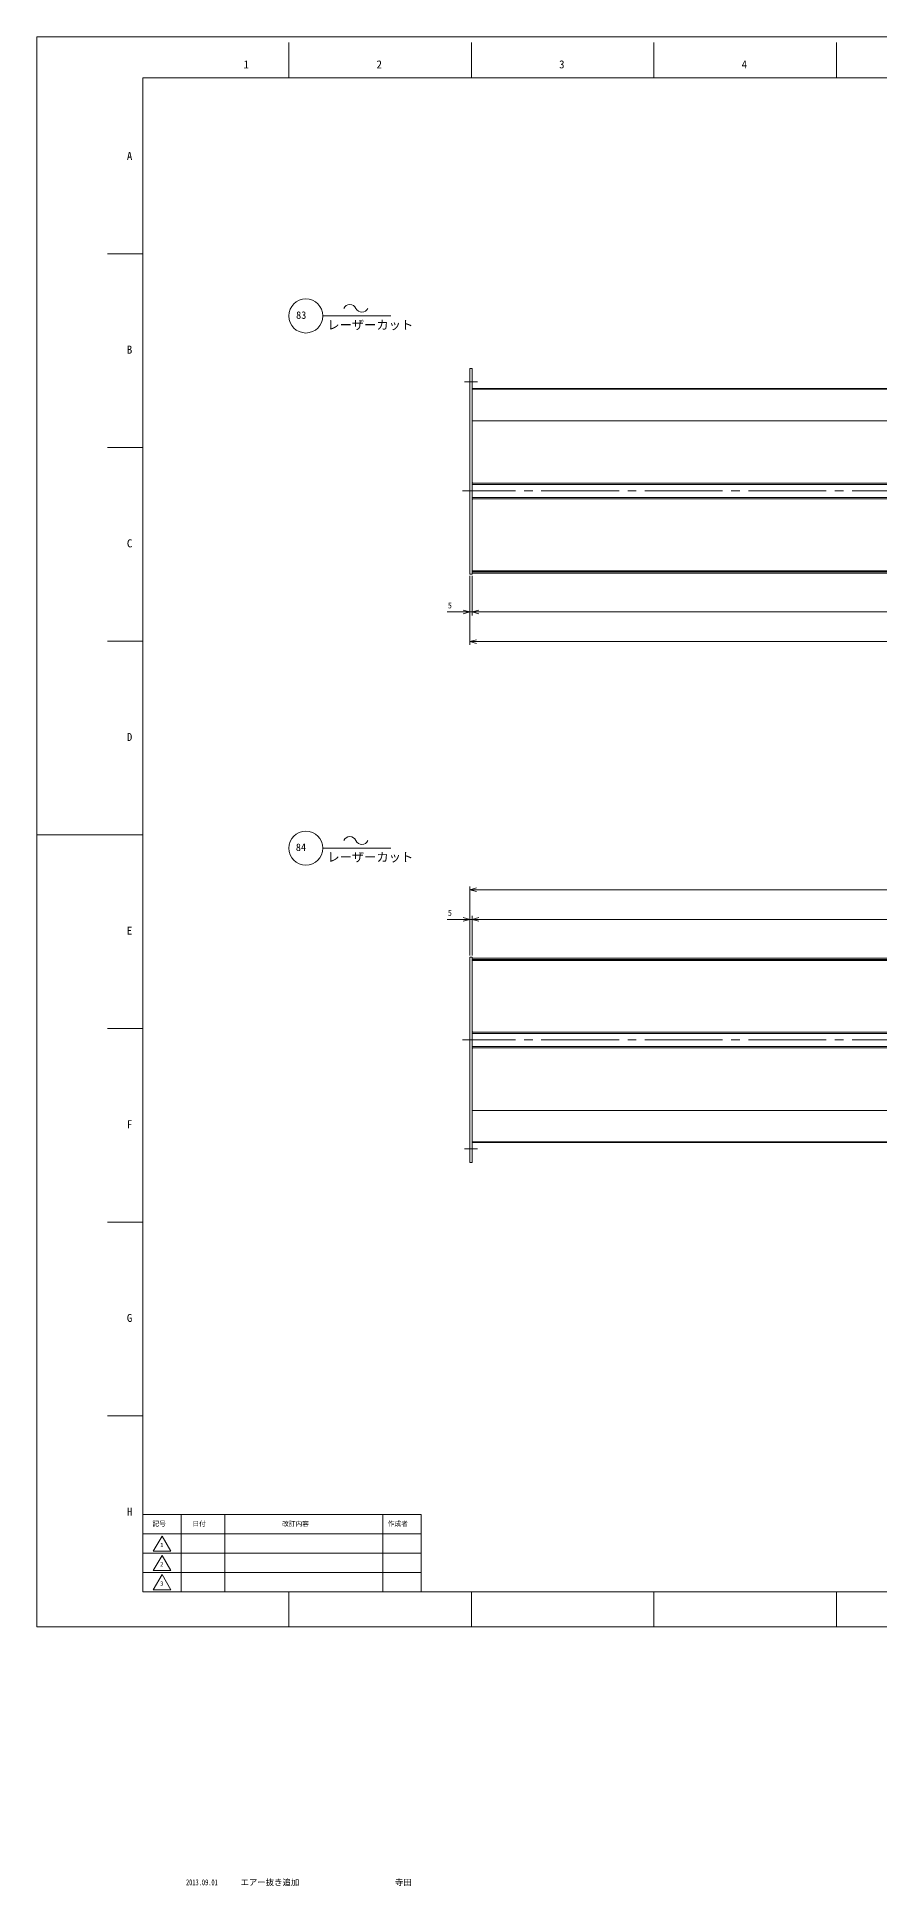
# Model space of a CAD drawing. Units: millimetres at full size. Extents: x -2485 to 2485, y -2307 to 1763.
# Drawn here: x -2485 to -632, y -2304 to 1763 of the extents above; entities that cross this region are included whole.
import ezdxf
from ezdxf.enums import TextEntityAlignment as Align

# ---------------------------------------------------------------- set-up
doc = ezdxf.new("R2010")
doc.units = ezdxf.units.MM
doc.header["$LTSCALE"] = 18.997
doc.linetypes.add('CHAIN2', pattern=[12, 9, -1, 1, -1])
for name, color, linetype, lineweight in [('0-0_90_FRAME', 2, 'Continuous', 9), ('0-1_91_BLANK', 6, 'Continuous', 9), ('0-2_08_DIM', 3, 'Continuous', 9), ('0-3_05_CENTER', 2, 'CHAIN2', 9), ('0-4_04_HIDDEN', 7, 'Continuous', 9), ('0-5_0', 134, 'Continuous', 9)]:
    doc.layers.add(name, color=color, linetype=linetype, lineweight=lineweight)
doc.styles.add('ＭＳ ゴシック', font='')
doc.styles.add('ＭＳ Ｐゴシック', font='')
doc.styles.get('ＭＳ ゴシック').set_extended_font_data('MS Gothic')
doc.styles.get('ＭＳ Ｐゴシック').set_extended_font_data('MS PGothic')

# ---------------------------------------------------------------- blocks, each defined once
blk = doc.blocks.new('p1ba05')
at = {"layer": '0-2_08_DIM'}
for centre, start, end in [((-2.954, 0.285), 24.22764, 155.57578), ((0, 1.621), 204.22764, 335.57578)]:
    blk.add_arc(centre, 1.621, start, end, dxfattribs=at)
blk = doc.blocks.new('AM_BALLOON1')
at = {"layer": '0-2_08_DIM'}
blk.add_circle((0, 0), 5, dxfattribs=at)
blk = doc.blocks.new('_Open30')
at = {"layer": '0-2_08_DIM'}
blk.add_line((0, 0), (-1, 0), dxfattribs=at)
blk.add_lwpolyline([(-1, 0.268), (0, 0), (-1, -0.268)], dxfattribs=at)

msp = doc.modelspace()

# ---------------------------------------------------------------- linework, layer by layer
at = {"layer": '0-0_90_FRAME'}
for p, q in [((-1930.35, 1673.39), (-1930.35, 1751.16)), ((-1528.75, 1673.39), (-1528.75, 1751.16)), ((-1127.15, 1673.39), (-1127.15, 1751.16)), ((-725.55, 1673.39), (-725.55, 1751.16)), ((-2251.53, 1286.18), (-2329.3, 1286.18)), ((-2251.53, 860.19), (-2329.3, 860.19)), ((-2251.53, 434.21), (-2329.3, 434.21)), ((-2251.53, -417.76), (-2329.3, -417.76)), ((-2251.53, -843.74), (-2329.3, -843.74)), ((-2251.53, -1269.72), (-2329.3, -1269.72)), ((-1930.35, -1734.36), (-1930.35, -1656.94)), ((-1528.75, -1734.36), (-1528.75, -1656.94)), ((-1127.15, -1734.36), (-1127.15, -1656.94)), ((-725.55, -1734.36), (-725.55, -1656.94))]:
    msp.add_line(p, q, dxfattribs=at)
at = {"layer": '0-0_90_FRAME', "color": 6}
msp.add_line((-2484.6, 8.23), (-2251.53, 8.23), dxfattribs=at)
at = {"layer": '0-0_90_FRAME', "color": 134}
for p, q in [((-2167.53, -1656.94), (-2167.53, -1487.22)), ((-2071.53, -1656.94), (-2071.53, -1487.22)), ((-1723.53, -1656.94), (-1723.53, -1487.22)), ((-2251.53, -1529.65), (-1639.53, -1529.65)), ((-2251.53, -1572.08), (-1639.53, -1572.08)), ((-2251.53, -1614.51), (-1639.53, -1614.51))]:
    msp.add_line(p, q, dxfattribs=at)
at = {"layer": '0-0_90_FRAME', "color": 6}
msp.add_lwpolyline([(-2251.53, -1656.94), (2406.83, -1656.94), (2406.83, 1673.39), (-2251.53, 1673.39)], close=True, dxfattribs=at)
at = {"layer": '0-0_90_FRAME', "color": 134}
for points in [[(-2251.53, -1656.94), (-1639.53, -1656.94), (-1639.53, -1487.22), (-2251.53, -1487.22)], [(-2228.62, -1567.57), (-2209.53, -1534.5), (-2190.43, -1567.57)], [(-2228.62, -1610), (-2209.53, -1576.93), (-2190.43, -1610)], [(-2228.62, -1652.43), (-2209.53, -1619.36), (-2190.43, -1652.43)]]:
    msp.add_lwpolyline(points, close=True, dxfattribs=at)
at = {"layer": '0-1_91_BLANK'}
msp.add_lwpolyline([(-2484.6, -1734.36), (2484.6, -1734.36), (2484.6, 1763.16), (-2484.6, 1763.16)], close=True, dxfattribs=at)
at = {"layer": '0-2_08_DIM'}
for p, q in [((-1855.55, 1149.42), (-1706.14, 1149.42)), ((-1532.32, 577.83), (-1532.32, 425.72)), ((-1532.32, 577.83), (-1532.32, 490.91)), ((-1527.32, 577.83), (-1527.32, 490.91)), ((-1527.32, 577.83), (-1527.32, 490.91)), ((-1547.32, 498.41), (-1581.82, 498.41)), ((-1527.32, 498.41), (-1532.32, 498.41)), ((822.68, 498.41), (-1512.32, 498.41)), ((-1512.32, 498.41), (-1497.32, 498.41)), ((827.68, 433.22), (-1517.32, 433.22)), ((-1855.55, -21.28), (-1706.14, -21.28)), ((-1532.32, -257.37), (-1532.32, -105.25)), ((827.68, -112.75), (-1517.32, -112.75)), ((-1547.32, -177.94), (-1581.82, -177.94)), ((-1532.32, -257.37), (-1532.32, -170.44)), ((-1527.32, -177.94), (-1532.32, -177.94)), ((-1527.32, -257.37), (-1527.32, -170.44)), ((-1527.32, -257.37), (-1527.32, -170.44)), ((822.68, -177.94), (-1512.32, -177.94)), ((-1512.32, -177.94), (-1497.32, -177.94))]:
    msp.add_line(p, q, dxfattribs=at)
at = {"layer": '0-3_05_CENTER'}
for p, q in [((-1544.35, 1004.2), (-1515.36, 1004.2)), ((847.62, 764.49), (-1548.09, 764.49)), ((847.62, -443.15), (-1548.09, -443.15)), ((-1544.35, -682.66), (-1515.36, -682.66))]:
    msp.add_line(p, q, dxfattribs=at)
at = {"layer": '0-4_04_HIDDEN'}
for p, q in [((837.68, 988.51), (-1527.32, 988.51)), ((837.68, 918.74), (-1527.32, 918.74)), ((837.68, 778.69), (-1527.32, 778.69)), ((837.68, 750.29), (-1527.32, 750.29)), ((837.68, 588.58), (-1527.32, 588.58)), ((837.68, 586.58), (-1527.32, 586.58)), ((837.68, -266.11), (-1527.32, -266.11)), ((837.68, -268.11), (-1527.32, -268.11)), ((837.68, -428.95), (-1527.32, -428.95)), ((837.68, -457.35), (-1527.32, -457.35)), ((837.68, -598.27), (-1527.32, -598.27)), ((837.68, -666.97), (-1527.32, -666.97))]:
    msp.add_line(p, q, dxfattribs=at)
at = {"layer": '0-5_0'}
for p, q in [((837.68, 990.17), (-1527.32, 990.17)), ((837.68, 781.49), (-1527.32, 781.49)), ((837.68, 747.49), (-1527.32, 747.49)), ((837.68, 583.97), (-1527.32, 583.97)), ((837.68, 583.58), (-1527.32, 583.58)), ((837.68, -263.12), (-1527.32, -263.12)), ((837.68, -263.54), (-1527.32, -263.54)), ((837.68, -426.15), (-1527.32, -426.15)), ((837.68, -460.15), (-1527.32, -460.15)), ((837.68, -668.73), (-1527.32, -668.73))]:
    msp.add_line(p, q, dxfattribs=at)
for points in [[(-1532.32, 581.58), (-1532.32, 1034.2), (-1527.32, 1034.2), (-1527.32, 581.58)], [(-1532.32, -261.12), (-1532.32, -712.66), (-1527.32, -712.66), (-1527.32, -261.12)]]:
    msp.add_lwpolyline(points, close=True, dxfattribs=at)
at = {"layer": '0-5_0', "color": 3}
for points in [[(-1527.32, 781.49), (-1527.32, 782.99), (-1525.82, 781.49)], [(-1527.32, 747.49), (-1527.32, 745.99), (-1525.82, 747.49)], [(-1527.32, -426.15), (-1527.32, -424.65), (-1525.82, -426.15)], [(-1527.32, -460.15), (-1527.32, -461.65), (-1525.82, -460.15)]]:
    msp.add_lwpolyline(points, close=True, dxfattribs=at)

# ---------------------------------------------------------------- block references
at = {"layer": '0-2_08_DIM'}
for name, p, xscale, yscale in [('AM_BALLOON1', (-1893.11, 1149.47), 7.5, 7.5), ('p1ba05', (-1769.66, 1157.63), 9, 9), ('_Open30', (-1532.32, 498.41), 15, 15), ('AM_BALLOON1', (-1893.11, -21.23), 7.5, 7.5), ('p1ba05', (-1769.66, -13.08), 9, 9), ('_Open30', (-1532.32, -177.94), 15, 15)]:
    msp.add_blockref(name, p, dxfattribs=dict(at, xscale=xscale, yscale=yscale))
at = {"layer": '0-2_08_DIM', "xscale": 15, "yscale": 15, "rotation": 180}
for p in [(-1527.32, 498.41), (-1527.32, 498.41), (-1532.32, 433.22), (-1532.32, -112.75), (-1527.32, -177.94), (-1527.32, -177.94)]:
    msp.add_blockref('_Open30', p, dxfattribs=at)

# ---------------------------------------------------------------- texts
at = {"layer": '0-0_90_FRAME', "color": 134}
for s, height, style, p in [('1', 17.6, 'ＭＳ ゴシック', (-2030.34, 1688.88)), ('2', 17.6, 'ＭＳ ゴシック', (-1737.55, 1688.88)), ('3', 17.6, 'ＭＳ ゴシック', (-1335.95, 1688.88)), ('4', 17.6, 'ＭＳ ゴシック', (-934.35, 1688.88)), ('A', 17.6, 'ＭＳ ゴシック', (-2286.86, 1487.17)), ('B', 17.6, 'ＭＳ ゴシック', (-2286.86, 1061.18)), ('C', 17.6, 'ＭＳ ゴシック', (-2286.86, 635.2)), ('D', 17.6, 'ＭＳ ゴシック', (-2286.86, 209.22)), ('E', 17.6, 'ＭＳ ゴシック', (-2286.86, -216.77)), ('F', 17.6, 'ＭＳ ゴシック', (-2286.86, -642.75)), ('G', 17.6, 'ＭＳ ゴシック', (-2286.86, -1068.73)), ('H', 17.6, 'ＭＳ ゴシック', (-2286.86, -1494.72)), ('記号', 10.56, 'ＭＳ Ｐゴシック', (-2230.47, -1515.64)), ('日付', 10.56, 'ＭＳ Ｐゴシック', (-2142.53, -1515.64)), ('改訂内容', 10.56, 'ＭＳ Ｐゴシック', (-1945.42, -1515.88)), ('作成者', 10.56, 'ＭＳ Ｐゴシック', (-1712.95, -1515.64)), ('1', 9.33, 'ＭＳ ゴシック', (-2213.66, -1561.41)), ('2', 9.33, 'ＭＳ ゴシック', (-2213.66, -1603.84)), ('3', 9.33, 'ＭＳ ゴシック', (-2213.66, -1646.26))]:
    msp.add_text(s, height=height, dxfattribs=dict(at, style=style)).set_placement(p, align=Align.BOTTOM_LEFT)
at = {"layer": '0-0_90_FRAME', "color": 3, "style": 'ＭＳ ゴシック', "width": 0.65}
msp.add_text('2013.09.01', height=13.2, dxfattribs=at).set_placement((-2156.83, -2306.78), align=Align.BOTTOM_LEFT)
at = {"layer": '0-0_90_FRAME', "color": 3, "style": 'ＭＳ ゴシック'}
for s, p in [('エアー抜き追加', (-2036.88, -2306.78)), ('寺田', (-1697.06, -2306.78))]:
    msp.add_text(s, height=13.2, dxfattribs=at).set_placement(p, align=Align.BOTTOM_LEFT)
at = {"layer": '0-2_08_DIM', "style": 'ＭＳ ゴシック'}
for s, height, p in [('レーザーカット', 19.79, (-1845.78, 1113.95)), ('5', 13.2, (-1580.64, 502.17)), ('レーザーカット', 19.79, (-1845.78, -56.76)), ('5', 13.2, (-1580.64, -174.18))]:
    msp.add_text(s, height=height, dxfattribs=at).set_placement(p, align=Align.BOTTOM_LEFT)
at = {"layer": '0-5_0', "style": 'ＭＳ ゴシック'}
for s, p in [('83', (-1914.53, 1138.22)), ('84', (-1915.07, -32.48))]:
    msp.add_text(s, height=16.5, dxfattribs=at).set_placement(p, align=Align.BOTTOM_LEFT)

doc.saveas('drawing.dxf')
